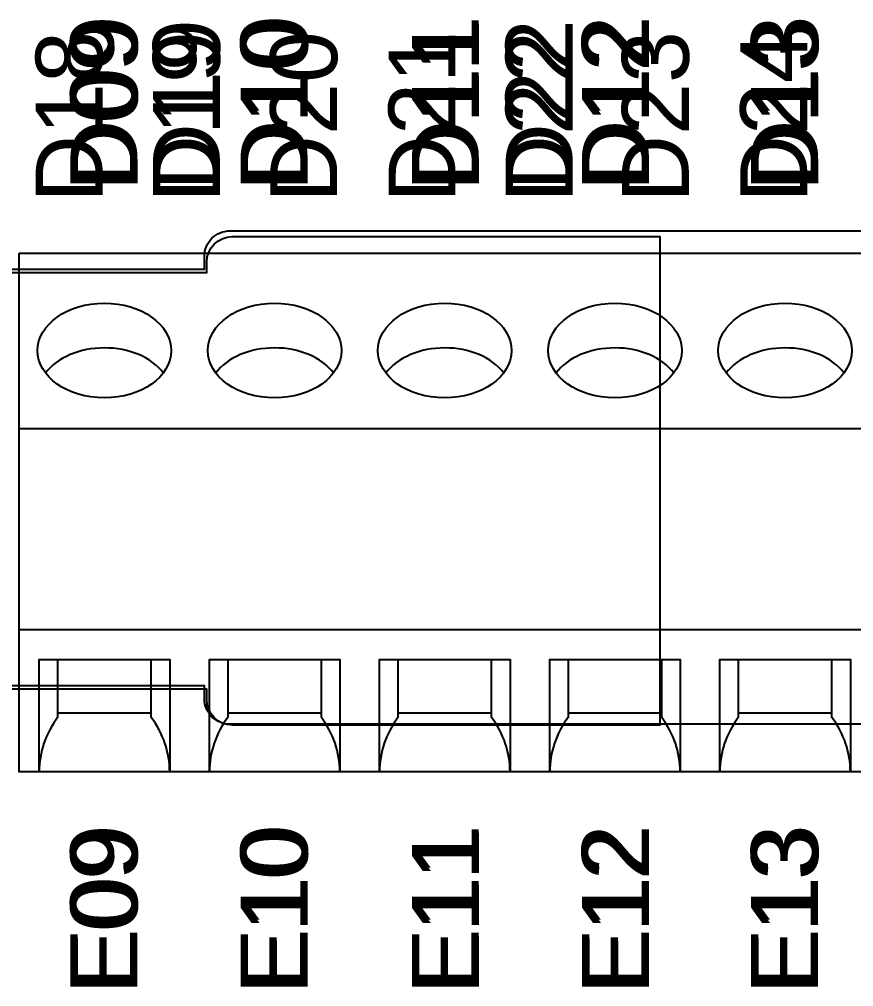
# Model space of a CAD drawing. Extents: x 0.5 to 23.7, y 0.2 to 17.2.
# Drawn here: x 20.197 to 21.177, y 3.515 to 4.652 of the extents above; entities that cross this region are included whole.
import ezdxf

# ---------------------------------------------------------------- set-up
doc = ezdxf.new("R2010")
doc.units = 0
doc.header["$MEASUREMENT"] = 0
for name, color, linetype in [('2_01__0-__EMPTY', 7, 'CONTINUOUS'), ('2_02__B-___3__DI___4__DO__', 7, 'CONTINUOUS'), ('2_03__1-___4__DI___4__DO__', 7, 'CONTINUOUS'), ('2_04__C-___4__DI___4__DO__', 7, 'CONTINUOUS'), ('2_05__6-___4__AI____4__AO', 7, 'CONTINUOUS'), ('2_06__9-___10__RTD_INPUTS', 7, 'CONTINUOUS'), ('2_07__3-___8__DI', 7, 'CONTINUOUS'), ('2_08__D-___4__DI___3__DO__', 7, 'CONTINUOUS'), ('3_01__0-__EMPTY', 7, 'CONTINUOUS'), ('3_02__B-___3__DI___4__DO__', 7, 'CONTINUOUS'), ('3_03__1-___4__DI___4__DO__', 7, 'CONTINUOUS'), ('3_04__C-___4__DI___4__DO__', 7, 'CONTINUOUS'), ('3_05__6-___4__AI____4__AO', 7, 'CONTINUOUS'), ('3_06__3-___8__DI', 7, 'CONTINUOUS'), ('3_07__D-___4__DI___3__DO__', 7, 'CONTINUOUS'), ('4_01__0-_A-__EMPTY____1__A', 7, 'CONTINUOUS'), ('4_02__B-_A-___3__DI___4__D', 7, 'CONTINUOUS'), ('4_03__1-_A-___4__DI___4__D', 7, 'CONTINUOUS'), ('4_04__C-_A-___4__DI___4__D', 7, 'CONTINUOUS'), ('4_05__6-_A-___4__AI____4__', 7, 'CONTINUOUS'), ('4_06__9-_A-___10__RTD_INPU', 7, 'CONTINUOUS'), ('4_07__3-_A-___8__DI____1__', 7, 'CONTINUOUS'), ('4_08__D-_A-___4__DI___3__D', 7, 'CONTINUOUS'), ('4_09__0-_7-__EMPTY____1__A', 7, 'CONTINUOUS'), ('4_10__B-_7-___3__DI___4__D', 7, 'CONTINUOUS'), ('4_11__1-_7-___4__DI___4__D', 7, 'CONTINUOUS'), ('4_12__C-_7-___4__DI___4__D', 7, 'CONTINUOUS'), ('4_13__6-_7-___4__AI____4__', 7, 'CONTINUOUS'), ('4_14__9-_7-___10__RTD_INPU', 7, 'CONTINUOUS'), ('4_15__3-_7-___8__DI____1__', 7, 'CONTINUOUS'), ('4_16__D-_7-___4__DI___3__D', 7, 'CONTINUOUS')]:
    doc.layers.add(name, color=color, linetype=linetype)
doc.styles.add('ARIAL', font='arial.ttf')

msp = doc.modelspace()

# ---------------------------------------------------------------- linework, layer by layer
at = {"layer": '3_01__0-__EMPTY'}
msp.add_lwpolyline([(20.1742, 4.3587), (20.4142, 4.3587), (20.4142, 4.3738, -0.414214), (20.4441, 4.4037), (21.4093, 4.4037, -0.414214), (21.4392, 4.3738), (21.4392, 4.3587), (21.6792, 4.3587), (21.6792, 4.3738, -0.414214), (21.7091, 4.4037), (22.0668, 4.4037, -0.414214), (22.0967, 4.3738), (22.0967, 3.8535, -0.414214), (22.0668, 3.8237), (21.7091, 3.8237, -0.414214), (21.6792, 3.8535), (21.6792, 3.8687), (21.4392, 3.8687), (21.4392, 3.8535, -0.414214), (21.4093, 3.8237), (20.4441, 3.8237, -0.414214), (20.4142, 3.8535), (20.4142, 3.8687), (20.1742, 3.8687)], format="xyb", dxfattribs=at)
at = {"layer": '3_02__B-___3__DI___4__DO__'}
msp.add_lwpolyline([(20.1966, 4.3774), (21.7966, 4.3774), (21.7966, 3.7675), (20.1966, 3.7675)], close=True, dxfattribs=at)
for points in [[(20.1966, 4.1712), (21.7966, 4.1712)], [(21.7966, 3.9345), (20.1966, 3.9345)], [(20.2415, 3.8371), (20.3517, 3.8371)], [(20.4415, 3.8371), (20.5517, 3.8371)], [(20.6415, 3.8371), (20.7517, 3.8371)], [(20.8415, 3.8371), (20.9517, 3.8371)], [(21.0415, 3.8371), (21.1517, 3.8371)]]:
    msp.add_lwpolyline(points, dxfattribs=at)
for points in [[(20.2415, 3.8999), (20.2415, 3.8315, 0.162335), (20.22, 3.7675), (20.22, 3.8999), (20.3734, 3.8999), (20.3734, 3.7675, 0.16083), (20.3517, 3.8315), (20.3517, 3.8999)], [(20.4415, 3.8999), (20.4415, 3.8315, 0.162335), (20.42, 3.7675), (20.42, 3.8999), (20.5734, 3.8999), (20.5734, 3.7675, 0.16083), (20.5517, 3.8315), (20.5517, 3.8999)], [(20.6415, 3.8999), (20.6415, 3.8315, 0.162335), (20.62, 3.7675), (20.62, 3.8999), (20.7734, 3.8999), (20.7734, 3.7675, 0.16083), (20.7517, 3.8315), (20.7517, 3.8999)], [(20.8415, 3.8999), (20.8415, 3.8315, 0.162335), (20.82, 3.7675), (20.82, 3.8999), (20.9734, 3.8999), (20.9734, 3.7675, 0.16083), (20.9517, 3.8315), (20.9517, 3.8999)], [(21.0415, 3.8999), (21.0415, 3.8315, 0.162335), (21.02, 3.7675), (21.02, 3.8999), (21.1734, 3.8999), (21.1734, 3.7675, 0.16083), (21.1517, 3.8315), (21.1517, 3.8999)]]:
    msp.add_lwpolyline(points, format="xyb", dxfattribs=at)
for centre in [(20.2966, 4.263), (20.4966, 4.263), (20.6966, 4.263), (20.8966, 4.263), (21.0966, 4.263)]:
    msp.add_ellipse(centre, major_axis=(-0.0785, 0), ratio=0.70953, dxfattribs=at)
for centre in [(20.2967, 4.2104), (20.4967, 4.2104), (20.6967, 4.2104), (20.8967, 4.2104), (21.0967, 4.2104)]:
    msp.add_ellipse(centre, major_axis=(-0.0785, 0), ratio=0.70953, start_param=3.63519, end_param=5.792431, dxfattribs=at)
at = {"layer": '3_03__1-___4__DI___4__DO__'}
msp.add_lwpolyline([(20.1966, 4.3774), (21.7966, 4.3774), (21.7966, 3.7675), (20.1966, 3.7675)], close=True, dxfattribs=at)
for points in [[(20.1966, 4.1712), (21.7966, 4.1712)], [(21.7966, 3.9345), (20.1966, 3.9345)], [(20.2415, 3.8371), (20.3517, 3.8371)], [(20.4415, 3.8371), (20.5517, 3.8371)], [(20.6415, 3.8371), (20.7517, 3.8371)], [(20.8415, 3.8371), (20.9517, 3.8371)], [(21.0415, 3.8371), (21.1517, 3.8371)]]:
    msp.add_lwpolyline(points, dxfattribs=at)
for points in [[(20.2415, 3.8999), (20.2415, 3.8315, 0.162335), (20.22, 3.7675), (20.22, 3.8999), (20.3734, 3.8999), (20.3734, 3.7675, 0.16083), (20.3517, 3.8315), (20.3517, 3.8999)], [(20.4415, 3.8999), (20.4415, 3.8315, 0.162335), (20.42, 3.7675), (20.42, 3.8999), (20.5734, 3.8999), (20.5734, 3.7675, 0.16083), (20.5517, 3.8315), (20.5517, 3.8999)], [(20.6415, 3.8999), (20.6415, 3.8315, 0.162335), (20.62, 3.7675), (20.62, 3.8999), (20.7734, 3.8999), (20.7734, 3.7675, 0.16083), (20.7517, 3.8315), (20.7517, 3.8999)], [(20.8415, 3.8999), (20.8415, 3.8315, 0.162335), (20.82, 3.7675), (20.82, 3.8999), (20.9734, 3.8999), (20.9734, 3.7675, 0.16083), (20.9517, 3.8315), (20.9517, 3.8999)], [(21.0415, 3.8999), (21.0415, 3.8315, 0.162335), (21.02, 3.7675), (21.02, 3.8999), (21.1734, 3.8999), (21.1734, 3.7675, 0.16083), (21.1517, 3.8315), (21.1517, 3.8999)]]:
    msp.add_lwpolyline(points, format="xyb", dxfattribs=at)
for centre in [(20.2966, 4.263), (20.4966, 4.263), (20.6966, 4.263), (20.8966, 4.263), (21.0966, 4.263)]:
    msp.add_ellipse(centre, major_axis=(-0.0785, 0), ratio=0.70953, dxfattribs=at)
for centre in [(20.2967, 4.2104), (20.4967, 4.2104), (20.6967, 4.2104), (20.8967, 4.2104), (21.0967, 4.2104)]:
    msp.add_ellipse(centre, major_axis=(-0.0785, 0), ratio=0.70953, start_param=3.63519, end_param=5.792431, dxfattribs=at)
at = {"layer": '3_04__C-___4__DI___4__DO__'}
msp.add_lwpolyline([(20.1966, 4.3774), (21.7966, 4.3774), (21.7966, 3.7675), (20.1966, 3.7675)], close=True, dxfattribs=at)
for points in [[(20.1966, 4.1712), (21.7966, 4.1712)], [(21.7966, 3.9345), (20.1966, 3.9345)], [(20.2415, 3.8371), (20.3517, 3.8371)], [(20.4415, 3.8371), (20.5517, 3.8371)], [(20.6415, 3.8371), (20.7517, 3.8371)], [(20.8415, 3.8371), (20.9517, 3.8371)], [(21.0415, 3.8371), (21.1517, 3.8371)]]:
    msp.add_lwpolyline(points, dxfattribs=at)
for points in [[(20.2415, 3.8999), (20.2415, 3.8315, 0.162335), (20.22, 3.7675), (20.22, 3.8999), (20.3734, 3.8999), (20.3734, 3.7675, 0.16083), (20.3517, 3.8315), (20.3517, 3.8999)], [(20.4415, 3.8999), (20.4415, 3.8315, 0.162335), (20.42, 3.7675), (20.42, 3.8999), (20.5734, 3.8999), (20.5734, 3.7675, 0.16083), (20.5517, 3.8315), (20.5517, 3.8999)], [(20.6415, 3.8999), (20.6415, 3.8315, 0.162335), (20.62, 3.7675), (20.62, 3.8999), (20.7734, 3.8999), (20.7734, 3.7675, 0.16083), (20.7517, 3.8315), (20.7517, 3.8999)], [(20.8415, 3.8999), (20.8415, 3.8315, 0.162335), (20.82, 3.7675), (20.82, 3.8999), (20.9734, 3.8999), (20.9734, 3.7675, 0.16083), (20.9517, 3.8315), (20.9517, 3.8999)], [(21.0415, 3.8999), (21.0415, 3.8315, 0.162335), (21.02, 3.7675), (21.02, 3.8999), (21.1734, 3.8999), (21.1734, 3.7675, 0.16083), (21.1517, 3.8315), (21.1517, 3.8999)]]:
    msp.add_lwpolyline(points, format="xyb", dxfattribs=at)
for centre in [(20.2966, 4.263), (20.4966, 4.263), (20.6966, 4.263), (20.8966, 4.263), (21.0966, 4.263)]:
    msp.add_ellipse(centre, major_axis=(-0.0785, 0), ratio=0.70953, dxfattribs=at)
for centre in [(20.2967, 4.2104), (20.4967, 4.2104), (20.6967, 4.2104), (20.8967, 4.2104), (21.0967, 4.2104)]:
    msp.add_ellipse(centre, major_axis=(-0.0785, 0), ratio=0.70953, start_param=3.63519, end_param=5.792431, dxfattribs=at)
at = {"layer": '3_05__6-___4__AI____4__AO'}
msp.add_lwpolyline([(20.1966, 4.3774), (21.7966, 4.3774), (21.7966, 3.7675), (20.1966, 3.7675)], close=True, dxfattribs=at)
for points in [[(20.1966, 4.1712), (21.7966, 4.1712)], [(21.7966, 3.9345), (20.1966, 3.9345)], [(20.2415, 3.8371), (20.3517, 3.8371)], [(20.4415, 3.8371), (20.5517, 3.8371)], [(20.6415, 3.8371), (20.7517, 3.8371)], [(20.8415, 3.8371), (20.9517, 3.8371)], [(21.0415, 3.8371), (21.1517, 3.8371)]]:
    msp.add_lwpolyline(points, dxfattribs=at)
for points in [[(20.2415, 3.8999), (20.2415, 3.8315, 0.162335), (20.22, 3.7675), (20.22, 3.8999), (20.3734, 3.8999), (20.3734, 3.7675, 0.16083), (20.3517, 3.8315), (20.3517, 3.8999)], [(20.4415, 3.8999), (20.4415, 3.8315, 0.162335), (20.42, 3.7675), (20.42, 3.8999), (20.5734, 3.8999), (20.5734, 3.7675, 0.16083), (20.5517, 3.8315), (20.5517, 3.8999)], [(20.6415, 3.8999), (20.6415, 3.8315, 0.162335), (20.62, 3.7675), (20.62, 3.8999), (20.7734, 3.8999), (20.7734, 3.7675, 0.16083), (20.7517, 3.8315), (20.7517, 3.8999)], [(20.8415, 3.8999), (20.8415, 3.8315, 0.162335), (20.82, 3.7675), (20.82, 3.8999), (20.9734, 3.8999), (20.9734, 3.7675, 0.16083), (20.9517, 3.8315), (20.9517, 3.8999)], [(21.0415, 3.8999), (21.0415, 3.8315, 0.162335), (21.02, 3.7675), (21.02, 3.8999), (21.1734, 3.8999), (21.1734, 3.7675, 0.16083), (21.1517, 3.8315), (21.1517, 3.8999)]]:
    msp.add_lwpolyline(points, format="xyb", dxfattribs=at)
for centre in [(20.2966, 4.263), (20.4966, 4.263), (20.6966, 4.263), (20.8966, 4.263), (21.0966, 4.263)]:
    msp.add_ellipse(centre, major_axis=(-0.0785, 0), ratio=0.70953, dxfattribs=at)
for centre in [(20.2967, 4.2104), (20.4967, 4.2104), (20.6967, 4.2104), (20.8967, 4.2104), (21.0967, 4.2104)]:
    msp.add_ellipse(centre, major_axis=(-0.0785, 0), ratio=0.70953, start_param=3.63519, end_param=5.792431, dxfattribs=at)
at = {"layer": '3_06__3-___8__DI'}
msp.add_lwpolyline([(20.1966, 4.3774), (21.7966, 4.3774), (21.7966, 3.7675), (20.1966, 3.7675)], close=True, dxfattribs=at)
for points in [[(20.1966, 4.1712), (21.7966, 4.1712)], [(21.7966, 3.9345), (20.1966, 3.9345)], [(20.2415, 3.8371), (20.3517, 3.8371)], [(20.4415, 3.8371), (20.5517, 3.8371)], [(20.6415, 3.8371), (20.7517, 3.8371)], [(20.8415, 3.8371), (20.9517, 3.8371)], [(21.0415, 3.8371), (21.1517, 3.8371)]]:
    msp.add_lwpolyline(points, dxfattribs=at)
for points in [[(20.2415, 3.8999), (20.2415, 3.8315, 0.162335), (20.22, 3.7675), (20.22, 3.8999), (20.3734, 3.8999), (20.3734, 3.7675, 0.16083), (20.3517, 3.8315), (20.3517, 3.8999)], [(20.4415, 3.8999), (20.4415, 3.8315, 0.162335), (20.42, 3.7675), (20.42, 3.8999), (20.5734, 3.8999), (20.5734, 3.7675, 0.16083), (20.5517, 3.8315), (20.5517, 3.8999)], [(20.6415, 3.8999), (20.6415, 3.8315, 0.162335), (20.62, 3.7675), (20.62, 3.8999), (20.7734, 3.8999), (20.7734, 3.7675, 0.16083), (20.7517, 3.8315), (20.7517, 3.8999)], [(20.8415, 3.8999), (20.8415, 3.8315, 0.162335), (20.82, 3.7675), (20.82, 3.8999), (20.9734, 3.8999), (20.9734, 3.7675, 0.16083), (20.9517, 3.8315), (20.9517, 3.8999)], [(21.0415, 3.8999), (21.0415, 3.8315, 0.162335), (21.02, 3.7675), (21.02, 3.8999), (21.1734, 3.8999), (21.1734, 3.7675, 0.16083), (21.1517, 3.8315), (21.1517, 3.8999)]]:
    msp.add_lwpolyline(points, format="xyb", dxfattribs=at)
for centre in [(20.2966, 4.263), (20.4966, 4.263), (20.6966, 4.263), (20.8966, 4.263), (21.0966, 4.263)]:
    msp.add_ellipse(centre, major_axis=(-0.0785, 0), ratio=0.70953, dxfattribs=at)
for centre in [(20.2967, 4.2104), (20.4967, 4.2104), (20.6967, 4.2104), (20.8967, 4.2104), (21.0967, 4.2104)]:
    msp.add_ellipse(centre, major_axis=(-0.0785, 0), ratio=0.70953, start_param=3.63519, end_param=5.792431, dxfattribs=at)
at = {"layer": '3_07__D-___4__DI___3__DO__'}
msp.add_lwpolyline([(20.1966, 4.3774), (21.7966, 4.3774), (21.7966, 3.7675), (20.1966, 3.7675)], close=True, dxfattribs=at)
for points in [[(20.1966, 4.1712), (21.7966, 4.1712)], [(21.7966, 3.9345), (20.1966, 3.9345)], [(20.2415, 3.8371), (20.3517, 3.8371)], [(20.4415, 3.8371), (20.5517, 3.8371)], [(20.6415, 3.8371), (20.7517, 3.8371)], [(20.8415, 3.8371), (20.9517, 3.8371)], [(21.0415, 3.8371), (21.1517, 3.8371)]]:
    msp.add_lwpolyline(points, dxfattribs=at)
for points in [[(20.2415, 3.8999), (20.2415, 3.8315, 0.162335), (20.22, 3.7675), (20.22, 3.8999), (20.3734, 3.8999), (20.3734, 3.7675, 0.16083), (20.3517, 3.8315), (20.3517, 3.8999)], [(20.4415, 3.8999), (20.4415, 3.8315, 0.162335), (20.42, 3.7675), (20.42, 3.8999), (20.5734, 3.8999), (20.5734, 3.7675, 0.16083), (20.5517, 3.8315), (20.5517, 3.8999)], [(20.6415, 3.8999), (20.6415, 3.8315, 0.162335), (20.62, 3.7675), (20.62, 3.8999), (20.7734, 3.8999), (20.7734, 3.7675, 0.16083), (20.7517, 3.8315), (20.7517, 3.8999)], [(20.8415, 3.8999), (20.8415, 3.8315, 0.162335), (20.82, 3.7675), (20.82, 3.8999), (20.9734, 3.8999), (20.9734, 3.7675, 0.16083), (20.9517, 3.8315), (20.9517, 3.8999)], [(21.0415, 3.8999), (21.0415, 3.8315, 0.162335), (21.02, 3.7675), (21.02, 3.8999), (21.1734, 3.8999), (21.1734, 3.7675, 0.16083), (21.1517, 3.8315), (21.1517, 3.8999)]]:
    msp.add_lwpolyline(points, format="xyb", dxfattribs=at)
for centre in [(20.2966, 4.263), (20.4966, 4.263), (20.6966, 4.263), (20.8966, 4.263), (21.0966, 4.263)]:
    msp.add_ellipse(centre, major_axis=(-0.0785, 0), ratio=0.70953, dxfattribs=at)
for centre in [(20.2967, 4.2104), (20.4967, 4.2104), (20.6967, 4.2104), (20.8967, 4.2104), (21.0967, 4.2104)]:
    msp.add_ellipse(centre, major_axis=(-0.0785, 0), ratio=0.70953, start_param=3.63519, end_param=5.792431, dxfattribs=at)
at = {"layer": '4_01__0-_A-__EMPTY____1__A'}
msp.add_lwpolyline([(20.1711, 4.3548), (20.4168, 4.3548), (20.4168, 4.367, -0.409028), (20.4467, 4.3969), (20.9493, 4.3969), (20.9493, 3.8226), (20.4467, 3.8226, -0.409028), (20.4168, 3.8525), (20.4168, 3.8648), (20.1711, 3.8648)], format="xyb", dxfattribs=at)
at = {"layer": '4_02__B-_A-___3__DI___4__D'}
msp.add_lwpolyline([(20.1711, 4.3548), (20.4168, 4.3548), (20.4168, 4.367, -0.409028), (20.4467, 4.3969), (20.9493, 4.3969), (20.9493, 3.8226), (20.4467, 3.8226, -0.409028), (20.4168, 3.8525), (20.4168, 3.8648), (20.1711, 3.8648)], format="xyb", dxfattribs=at)
at = {"layer": '4_03__1-_A-___4__DI___4__D'}
msp.add_lwpolyline([(20.1711, 4.3548), (20.4168, 4.3548), (20.4168, 4.367, -0.409028), (20.4467, 4.3969), (20.9493, 4.3969), (20.9493, 3.8226), (20.4467, 3.8226, -0.409028), (20.4168, 3.8525), (20.4168, 3.8648), (20.1711, 3.8648)], format="xyb", dxfattribs=at)
at = {"layer": '4_04__C-_A-___4__DI___4__D'}
msp.add_lwpolyline([(20.1711, 4.3548), (20.4168, 4.3548), (20.4168, 4.367, -0.409028), (20.4467, 4.3969), (20.9493, 4.3969), (20.9493, 3.8226), (20.4467, 3.8226, -0.409028), (20.4168, 3.8525), (20.4168, 3.8648), (20.1711, 3.8648)], format="xyb", dxfattribs=at)
at = {"layer": '4_05__6-_A-___4__AI____4__'}
msp.add_lwpolyline([(20.1711, 4.3548), (20.4168, 4.3548), (20.4168, 4.367, -0.409028), (20.4467, 4.3969), (20.9493, 4.3969), (20.9493, 3.8226), (20.4467, 3.8226, -0.409028), (20.4168, 3.8525), (20.4168, 3.8648), (20.1711, 3.8648)], format="xyb", dxfattribs=at)
at = {"layer": '4_06__9-_A-___10__RTD_INPU'}
msp.add_lwpolyline([(20.1711, 4.3548), (20.4168, 4.3548), (20.4168, 4.367, -0.409028), (20.4467, 4.3969), (20.9493, 4.3969), (20.9493, 3.8226), (20.4467, 3.8226, -0.409028), (20.4168, 3.8525), (20.4168, 3.8648), (20.1711, 3.8648)], format="xyb", dxfattribs=at)
at = {"layer": '4_07__3-_A-___8__DI____1__'}
msp.add_lwpolyline([(20.1711, 4.3548), (20.4168, 4.3548), (20.4168, 4.367, -0.409028), (20.4467, 4.3969), (20.9493, 4.3969), (20.9493, 3.8226), (20.4467, 3.8226, -0.409028), (20.4168, 3.8525), (20.4168, 3.8648), (20.1711, 3.8648)], format="xyb", dxfattribs=at)
at = {"layer": '4_08__D-_A-___4__DI___3__D'}
msp.add_lwpolyline([(20.1711, 4.3548), (20.4168, 4.3548), (20.4168, 4.367, -0.409028), (20.4467, 4.3969), (20.9493, 4.3969), (20.9493, 3.8226), (20.4467, 3.8226, -0.409028), (20.4168, 3.8525), (20.4168, 3.8648), (20.1711, 3.8648)], format="xyb", dxfattribs=at)

# ---------------------------------------------------------------- texts
at = {"layer": '2_01__0-__EMPTY', "style": 'ARIAL'}
for s, p in [('D09', (20.3353, 4.4551)), ('D10', (20.5353, 4.4551)), ('D13', (21.1353, 4.4551)), ('D11', (20.7366, 4.4551)), ('D12', (20.9365, 4.4551))]:
    msp.add_text(s, height=0.07867, rotation=90, dxfattribs=at).set_placement(p)
at = {"layer": '2_02__B-___3__DI___4__DO__', "style": 'ARIAL'}
for s, p in [('D09', (20.3354, 4.4511)), ('D10', (20.5354, 4.4511)), ('D11', (20.7367, 4.4511)), ('D12', (20.9367, 4.4511)), ('D13', (21.1354, 4.4511))]:
    msp.add_text(s, height=0.07867, rotation=90, dxfattribs=at).set_placement(p)
at = {"layer": '2_03__1-___4__DI___4__DO__', "style": 'ARIAL'}
for s, p in [('D09', (20.3354, 4.4506)), ('D10', (20.5354, 4.4506)), ('D11', (20.7367, 4.4506)), ('D12', (20.9367, 4.4506)), ('D13', (21.1354, 4.4506))]:
    msp.add_text(s, height=0.07867, rotation=90, dxfattribs=at).set_placement(p)
at = {"layer": '2_04__C-___4__DI___4__DO__', "style": 'ARIAL'}
for s, p in [('D09', (20.3354, 4.4506)), ('D10', (20.5354, 4.4506)), ('D11', (20.7367, 4.4506)), ('D12', (20.9367, 4.4506)), ('D13', (21.1354, 4.4506))]:
    msp.add_text(s, height=0.07867, rotation=90, dxfattribs=at).set_placement(p)
at = {"layer": '2_05__6-___4__AI____4__AO', "style": 'ARIAL'}
for s, p in [('D09', (20.3354, 4.4506)), ('D10', (20.5354, 4.4506)), ('D11', (20.7367, 4.4506)), ('D12', (20.9367, 4.4506)), ('D13', (21.1354, 4.4506))]:
    msp.add_text(s, height=0.07867, rotation=90, dxfattribs=at).set_placement(p)
at = {"layer": '2_06__9-___10__RTD_INPUTS', "style": 'ARIAL'}
for s, p in [('D18', (20.2945, 4.437)), ('D19', (20.4323, 4.437)), ('D20', (20.5701, 4.437)), ('D21', (20.7092, 4.437)), ('D22', (20.8469, 4.437)), ('D23', (20.9835, 4.437)), ('D24', (21.1226, 4.437))]:
    msp.add_text(s, height=0.07867, rotation=90, dxfattribs=at).set_placement(p)
at = {"layer": '2_07__3-___8__DI', "style": 'ARIAL'}
for s, p in [('D09', (20.3354, 4.4511)), ('D10', (20.5354, 4.4511)), ('D11', (20.7367, 4.4511)), ('D12', (20.9367, 4.4511)), ('D13', (21.1354, 4.4511))]:
    msp.add_text(s, height=0.07867, rotation=90, dxfattribs=at).set_placement(p)
at = {"layer": '2_08__D-___4__DI___3__DO__', "style": 'ARIAL'}
for s, p in [('D09', (20.3354, 4.4506)), ('D10', (20.5354, 4.4506)), ('D11', (20.7367, 4.4506)), ('D12', (20.9367, 4.4506)), ('D13', (21.1354, 4.4506))]:
    msp.add_text(s, height=0.07867, rotation=90, dxfattribs=at).set_placement(p)
at = {"layer": '3_01__0-__EMPTY', "style": 'ARIAL'}
for s, p in [('E09', (20.3353, 3.5101)), ('E10', (20.5353, 3.5101)), ('E11', (20.7366, 3.5101)), ('E12', (20.9365, 3.5101)), ('E13', (21.1353, 3.5101))]:
    msp.add_text(s, height=0.07867, rotation=90, dxfattribs=at).set_placement(p)
at = {"layer": '3_02__B-___3__DI___4__DO__', "style": 'ARIAL'}
for s, p in [('E09', (20.3354, 3.5061)), ('E10', (20.5354, 3.5061)), ('E11', (20.7367, 3.5061)), ('E13', (21.1354, 3.5061)), ('E12', (20.9367, 3.5061))]:
    msp.add_text(s, height=0.07867, rotation=90, dxfattribs=at).set_placement(p)
at = {"layer": '3_03__1-___4__DI___4__DO__', "style": 'ARIAL'}
for s, p in [('E09', (20.3354, 3.5061)), ('E10', (20.5354, 3.5061)), ('E11', (20.7367, 3.5061)), ('E13', (21.1354, 3.5061)), ('E12', (20.9367, 3.5061))]:
    msp.add_text(s, height=0.07867, rotation=90, dxfattribs=at).set_placement(p)
at = {"layer": '3_04__C-___4__DI___4__DO__', "style": 'ARIAL'}
for s, p in [('E09', (20.3354, 3.5061)), ('E10', (20.5354, 3.5061)), ('E11', (20.7367, 3.5061)), ('E13', (21.1354, 3.5061)), ('E12', (20.9367, 3.5061))]:
    msp.add_text(s, height=0.07867, rotation=90, dxfattribs=at).set_placement(p)
at = {"layer": '3_05__6-___4__AI____4__AO', "style": 'ARIAL'}
for s, p in [('E09', (20.3354, 3.5061)), ('E10', (20.5354, 3.5061)), ('E11', (20.7367, 3.5061)), ('E13', (21.1354, 3.5061)), ('E12', (20.9367, 3.5061))]:
    msp.add_text(s, height=0.07867, rotation=90, dxfattribs=at).set_placement(p)
at = {"layer": '3_06__3-___8__DI', "style": 'ARIAL'}
for s, p in [('E09', (20.3354, 3.5061)), ('E10', (20.5354, 3.5061)), ('E11', (20.7367, 3.5061)), ('E13', (21.1354, 3.5061)), ('E12', (20.9367, 3.5061))]:
    msp.add_text(s, height=0.07867, rotation=90, dxfattribs=at).set_placement(p)
at = {"layer": '3_07__D-___4__DI___3__DO__', "style": 'ARIAL'}
for s, p in [('E09', (20.3354, 3.5061)), ('E10', (20.5354, 3.5061)), ('E11', (20.7367, 3.5061)), ('E13', (21.1354, 3.5061)), ('E12', (20.9367, 3.5061))]:
    msp.add_text(s, height=0.07867, rotation=90, dxfattribs=at).set_placement(p)
at = {"layer": '4_01__0-_A-__EMPTY____1__A', "style": 'ARIAL'}
for s, p in [('D09', (20.3354, 4.4506)), ('D10', (20.5354, 4.4506)), ('D11', (20.7367, 4.4506)), ('D12', (20.9367, 4.4506)), ('D13', (21.1354, 4.4506))]:
    msp.add_text(s, height=0.07867, rotation=90, dxfattribs=at).set_placement(p)
at = {"layer": '4_02__B-_A-___3__DI___4__D', "style": 'ARIAL'}
for s, p in [('D09', (20.3354, 4.4506)), ('D10', (20.5354, 4.4506)), ('D11', (20.7367, 4.4506)), ('D12', (20.9367, 4.4506)), ('D13', (21.1354, 4.4506))]:
    msp.add_text(s, height=0.07867, rotation=90, dxfattribs=at).set_placement(p)
at = {"layer": '4_03__1-_A-___4__DI___4__D', "style": 'ARIAL'}
for s, p in [('D09', (20.3354, 4.4506)), ('D10', (20.5354, 4.4506)), ('D11', (20.7367, 4.4506)), ('D12', (20.9367, 4.4506)), ('D13', (21.1354, 4.4506))]:
    msp.add_text(s, height=0.07867, rotation=90, dxfattribs=at).set_placement(p)
at = {"layer": '4_04__C-_A-___4__DI___4__D', "style": 'ARIAL'}
for s, p in [('D09', (20.3354, 4.4506)), ('D10', (20.5354, 4.4506)), ('D11', (20.7367, 4.4506)), ('D12', (20.9367, 4.4506)), ('D13', (21.1354, 4.4506))]:
    msp.add_text(s, height=0.07867, rotation=90, dxfattribs=at).set_placement(p)
at = {"layer": '4_05__6-_A-___4__AI____4__', "style": 'ARIAL'}
for s, p in [('D09', (20.3354, 4.4506)), ('D10', (20.5354, 4.4506)), ('D11', (20.7367, 4.4506)), ('D12', (20.9367, 4.4506)), ('D13', (21.1354, 4.4506))]:
    msp.add_text(s, height=0.07867, rotation=90, dxfattribs=at).set_placement(p)
at = {"layer": '4_06__9-_A-___10__RTD_INPU', "style": 'ARIAL'}
for s, p in [('D18', (20.2945, 4.4509)), ('D19', (20.4323, 4.4509)), ('D20', (20.5701, 4.4509)), ('D21', (20.7092, 4.4509)), ('D22', (20.8469, 4.4509)), ('D23', (20.9835, 4.4509)), ('D24', (21.1226, 4.4509))]:
    msp.add_text(s, height=0.07867, rotation=90, dxfattribs=at).set_placement(p)
at = {"layer": '4_07__3-_A-___8__DI____1__', "style": 'ARIAL'}
for s, p in [('D09', (20.3354, 4.4506)), ('D10', (20.5354, 4.4506)), ('D11', (20.7367, 4.4506)), ('D12', (20.9367, 4.4506)), ('D13', (21.1354, 4.4506))]:
    msp.add_text(s, height=0.07867, rotation=90, dxfattribs=at).set_placement(p)
at = {"layer": '4_08__D-_A-___4__DI___3__D', "style": 'ARIAL'}
for s, p in [('D09', (20.3354, 4.4506)), ('D10', (20.5354, 4.4506)), ('D11', (20.7367, 4.4506)), ('D12', (20.9367, 4.4506)), ('D13', (21.1354, 4.4506))]:
    msp.add_text(s, height=0.07867, rotation=90, dxfattribs=at).set_placement(p)
at = {"layer": '4_09__0-_7-__EMPTY____1__A', "style": 'ARIAL'}
for s, p in [('D09', (20.3354, 4.4505)), ('D10', (20.5354, 4.4505)), ('D11', (20.7367, 4.4505)), ('D12', (20.9367, 4.4505)), ('D13', (21.1354, 4.4505))]:
    msp.add_text(s, height=0.07867, rotation=90, dxfattribs=at).set_placement(p)
at = {"layer": '4_10__B-_7-___3__DI___4__D', "style": 'ARIAL'}
for s, p in [('D09', (20.3354, 4.4505)), ('D10', (20.5354, 4.4505)), ('D11', (20.7367, 4.4505)), ('D12', (20.9367, 4.4505)), ('D13', (21.1354, 4.4505))]:
    msp.add_text(s, height=0.07867, rotation=90, dxfattribs=at).set_placement(p)
at = {"layer": '4_11__1-_7-___4__DI___4__D', "style": 'ARIAL'}
for s, p in [('D09', (20.3354, 4.4505)), ('D10', (20.5354, 4.4505)), ('D11', (20.7367, 4.4505)), ('D12', (20.9367, 4.4505)), ('D13', (21.1354, 4.4505))]:
    msp.add_text(s, height=0.07867, rotation=90, dxfattribs=at).set_placement(p)
at = {"layer": '4_12__C-_7-___4__DI___4__D', "style": 'ARIAL'}
for s, p in [('D09', (20.3355, 4.4505)), ('D10', (20.5354, 4.4505)), ('D11', (20.7367, 4.4505)), ('D12', (20.9367, 4.4505)), ('D13', (21.1355, 4.4505))]:
    msp.add_text(s, height=0.07867, rotation=90, dxfattribs=at).set_placement(p)
at = {"layer": '4_13__6-_7-___4__AI____4__', "style": 'ARIAL'}
for s, p in [('D09', (20.3354, 4.4505)), ('D10', (20.5354, 4.4505)), ('D11', (20.7367, 4.4505)), ('D12', (20.9367, 4.4505)), ('D13', (21.1354, 4.4505))]:
    msp.add_text(s, height=0.07867, rotation=90, dxfattribs=at).set_placement(p)
at = {"layer": '4_14__9-_7-___10__RTD_INPU', "style": 'ARIAL'}
for s, p in [('D18', (20.2945, 4.4509)), ('D19', (20.4323, 4.4509)), ('D20', (20.5701, 4.4509)), ('D21', (20.7092, 4.4509)), ('D22', (20.8469, 4.4509)), ('D23', (20.9835, 4.4509)), ('D24', (21.1226, 4.4509))]:
    msp.add_text(s, height=0.07867, rotation=90, dxfattribs=at).set_placement(p)
at = {"layer": '4_15__3-_7-___8__DI____1__', "style": 'ARIAL'}
for s, p in [('D09', (20.3354, 4.4505)), ('D10', (20.5354, 4.4505)), ('D11', (20.7367, 4.4505)), ('D12', (20.9367, 4.4505)), ('D13', (21.1354, 4.4505))]:
    msp.add_text(s, height=0.07867, rotation=90, dxfattribs=at).set_placement(p)
at = {"layer": '4_16__D-_7-___4__DI___3__D', "style": 'ARIAL'}
for s, p in [('D09', (20.3354, 4.4505)), ('D10', (20.5354, 4.4505)), ('D11', (20.7367, 4.4505)), ('D12', (20.9367, 4.4505)), ('D13', (21.1354, 4.4505))]:
    msp.add_text(s, height=0.07867, rotation=90, dxfattribs=at).set_placement(p)

doc.saveas('drawing.dxf')
